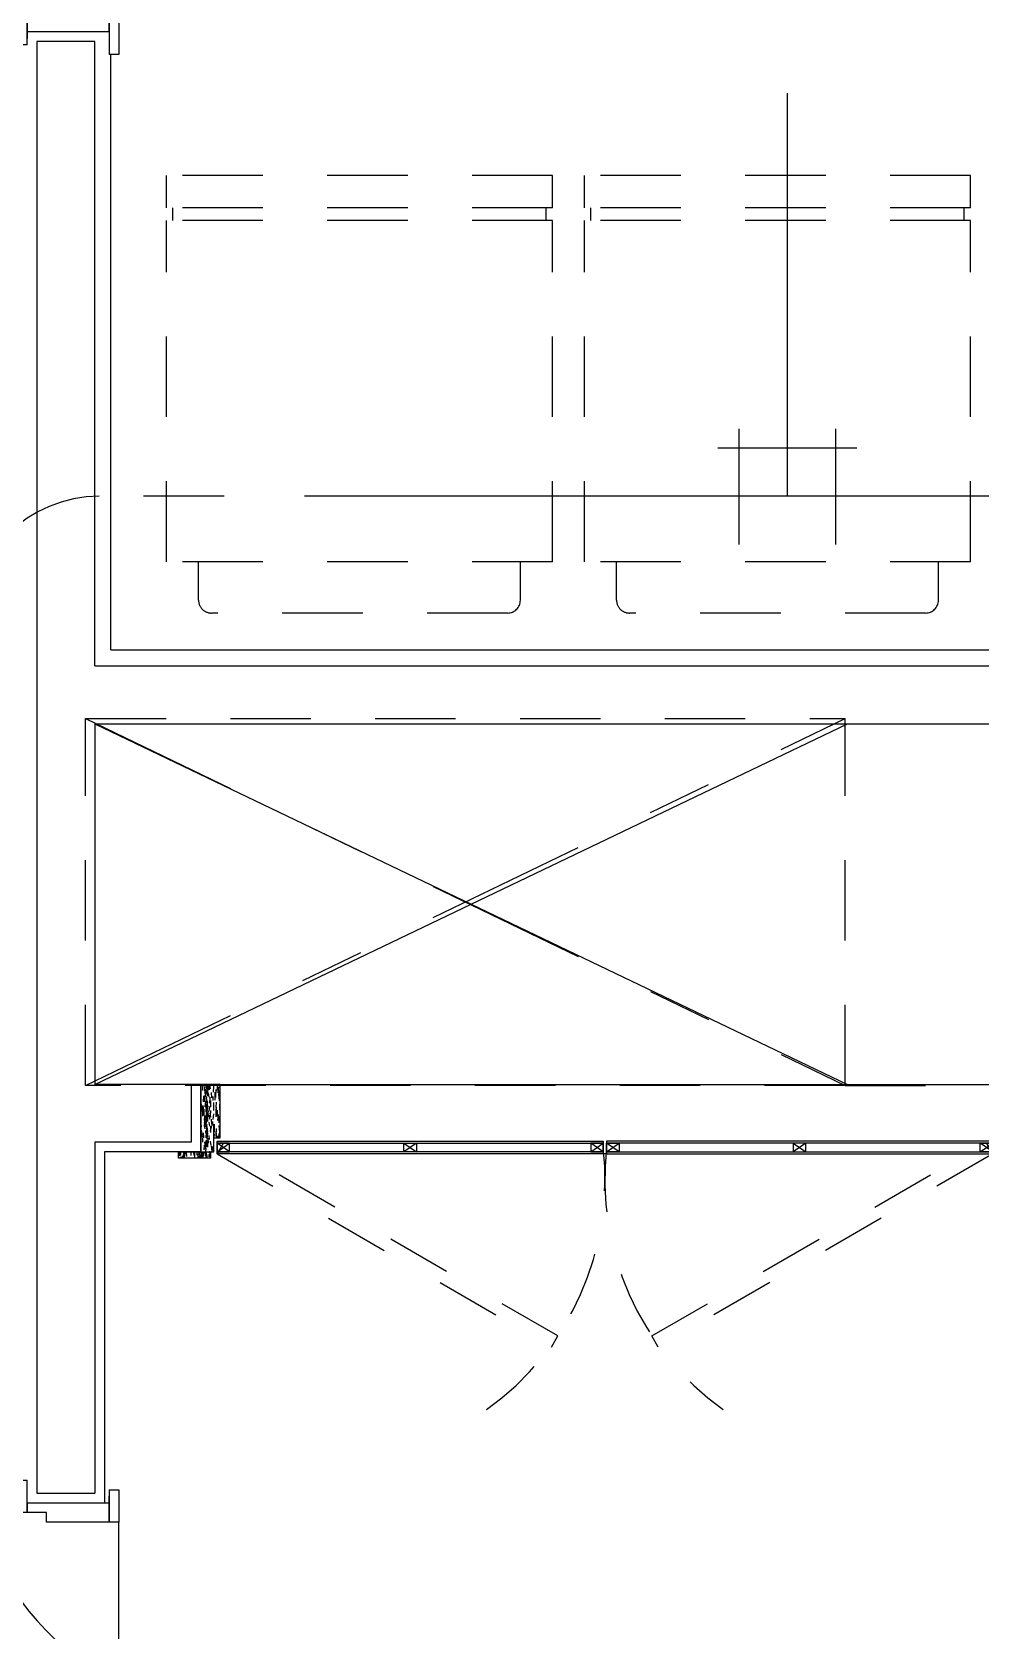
# Model space of a CAD drawing. Header units: millimetres. Extents: x 188.6 to 263.2, y 40.1 to 120.1.
# Drawn here: x 197.274 to 198.747, y 89.332 to 91.815 of the extents above; entities that cross this region are included whole.
import ezdxf

# ---------------------------------------------------------------- set-up
doc = ezdxf.new("R2010")
doc.units = ezdxf.units.MM
for name, pattern in [('CENTER2', [1.125, 0.75, -0.125, 0.125, -0.125]), ('DASHDOT2', [0.5, 0.25, -0.125, 0, -0.125]), ('HIDDEN2', [0.1875, 0.125, -0.0625]), ('XREF-TIPO$0$HIDDEN', [0.375, 0.25, -0.125]), ('XREF-TIPO$0$HIDDEN2', [0.1875, 0.125, -0.0625])]:
    doc.linetypes.add(name, pattern=pattern)
for name, color, linetype in [('ARQ', 8, 'Continuous'), ('ESTR-VIGAS', 11, 'HIDDEN2'), ('ESTRUTURA', 7, 'Continuous'), ('GAS-CONEXOES', 200, 'Continuous'), ('GAS-TUBO-PISO', 6, 'CENTER2')]:
    doc.layers.add(name, color=color, linetype=linetype)

# ---------------------------------------------------------------- blocks, each defined once
blk = doc.blocks.new('COBERTURA_29-09-2016')
at = {"layer": 'ESTR-VIGAS'}
for p, q in [((-9.319999500000034, 3.800000250000009), (-9.319999500000034, 4.370000250000018)), ((-9.319999500000034, 4.370000250000018), (-8.139999750000031, 4.370000250000018)), ((-8.139999750000031, 3.800000250000009), (-8.139999750000031, 4.370000250000018)), ((-8.139999750000031, 3.800000250000009), (-9.319999500000034, 3.800000250000009))]:
    blk.add_line(p, q, dxfattribs=at)
at = {"layer": 'ESTR-VIGAS', "linetype": 'DASHDOT2'}
for p, q in [((-9.319999500000034, 3.800000250000009), (-8.139999750000031, 4.370000250000018)), ((-9.319999500000034, 4.370000250000018), (-8.139999750000031, 3.800000250000009))]:
    blk.add_line(p, q, dxfattribs=at)
at = {"layer": 'ESTR-VIGAS'}
blk.add_lwpolyline([(-8.139999750000031, 3.800000250000009), (-7.77999975000003, 3.800000250000009)], dxfattribs=at)
blk = doc.blocks.new('XREF-TIPO$0$geladeira')
at = {"color": 0, "linetype": 'XREF-TIPO$0$HIDDEN2'}
for p, q in [((209.0014443404105, 121.3691662047913), (209.5314443404104, 121.3691662141695)), ((209.0014443510274, 120.7691662047914), (209.0014443404105, 121.3691662047913)), ((209.5314443510274, 120.7691662141696), (209.5314443404104, 121.3691662141695)), ((209.5314443405873, 121.3591662141698), (209.5514443405873, 121.3591662145236)), ((209.5514443404104, 121.3691662145238), (209.6014443404103, 121.3691662154083)), ((209.5514443510274, 120.7691662145239), (209.5514443404104, 121.3691662145238)), ((209.6014443510276, 120.7691662154084), (209.6014443404103, 121.3691662154083)), ((208.9416961757338, 121.3191662042604), (209.0014443412952, 121.3191662047916)), ((208.9216961842274, 120.8391662039066), (208.9216961760876, 121.2991662039067)), ((208.9416961845814, 120.8191662042604), (209.0014443501427, 120.8191662047916)), ((209.0014443510274, 120.7691662047914), (209.5314443510274, 120.7691662141696)), ((209.5314443508505, 120.7791662141699), (209.5514443508505, 120.7791662145237)), ((209.5514443510274, 120.7691662145239), (209.6014443510276, 120.7691662154084))]:
    blk.add_line(p, q, dxfattribs=at)
for centre, radius, start, end in [((208.9416961760876, 121.2991662042604), 0.0199999999999996, 90.0000010138562, 180.0000010138562), ((208.9416961842273, 120.8391662042604), 0.0200000000000031, 180.0000010138562, 270.0000010138562)]:
    blk.add_arc(centre, radius, start, end, dxfattribs=at)
blk = doc.blocks.new('XREF-TIPO$0$A$C0189091C')
at = {"color": 0}
for p, q in [((0.0499999763615904, 0.1425052681158974), (0.0499999763618035, 0.9425052681159088)), ((0.0499999763618035, 0.9425052681159088), (0.0799999763617763, 0.9425052681159016)), ((0.0799999763617763, 0.9425052681159016), (0.0499999763618035, 0.9425052681159088)), ((0.0499999763618035, 0.9425052681159088), (0.0499999763615904, 0.1425052681158974)), ((0.0799999763617763, 0.9425052681159016), (0.0799999763615631, 0.1425052681158903)), ((0.0799999763615631, 0.1425052681158903), (0.0799999763617763, 0.9425052681159016)), ((-2.36384778e-08, 0.1575052681158979), (0.0499999763616046, 0.1575052681158837)), ((-2.36384921e-08, 0.1425052681159116), (-2.36384778e-08, 0.1575052681158979)), ((0.8499999763615591, 0.1575052681156777), (0.8999999763615278, 0.1575052681156634)), ((0.8499999763615447, 0.1425052681156913), (0.8499999763615591, 0.1575052681156777)), ((0.8999999763615278, 0.1575052681156634), (0.8999999763615136, 0.1425052681156771)), ((0.0499999763615904, 0.1425052681158974), (-2.36384921e-08, 0.1425052681159116)), ((-2.36384921e-08, 0.1425052681159116), (0.0499999763615904, 0.1425052681158974)), ((0.0349999792092035, 0.0150000364373781), (0.0349999763637641, 0.142505268115336)), ((0.0799999763615631, 0.1425052681158903), (0.0499999763615904, 0.1425052681158974)), ((0.0499999763615904, 0.1425052681158974), (0.0799999763615631, 0.1425052681158903)), ((0.0499999763615904, 0.1425052681158974), (0.0499999763615904, 0.1125052681159246)), ((0.8649999763615313, 0.1425052681156842), (0.8499999763615447, 0.1425052681156913)), ((0.8499999763615447, 0.1125052681157186), (0.8499999763615447, 0.1425052681156913)), ((0.8499999763615447, 0.1425052681156913), (0.8999999763615136, 0.1425052681173824)), ((0.8649999336838334, 0.1425052681173895), (0.8649999662032994, 0.0150000335918108)), ((0.0499999763615904, 0.1125052681159246), (0.0649999763615767, 0.1125052681159246)), ((0.0649999763615767, 0.1125052681159246), (0.0649999763637084, 0.0150000335920169)), ((0.8349999763615585, 0.1125052681157186), (0.8499999763615447, 0.1125052681157186)), ((0.835000010914257, 0.0150000335918108), (0.8349999763615585, 0.1125052681157186)), ((0.0149999763637396, 3.35920447e-08), (0.0149999763637396, 0.0150000335920311)), ((0.0649999763637084, 0.0150000335920169), (0.0149999763637396, 0.0150000335920311)), ((0.0649999763637084, 3.35920305e-08), (0.0149999763637396, 3.35920447e-08)), ((0.0349999763637357, 0.015000033592024), (0.0649999763637084, 0.0150000335920169)), ((0.0649999763637084, 0.0150000335920169), (0.0649999763637084, 3.35920305e-08)), ((0.835000010914257, 3.35918244e-08), (0.835000010914257, 0.0150000335918108)), ((0.835000010914257, 0.0150000335918108), (0.8750000109142348, 0.0150000335918037)), ((0.8850000109142258, 0.0150000335918037), (0.835000010914257, 0.0150000335918108)), ((0.8850000109142258, 3.35918173e-08), (0.835000010914257, 3.35918244e-08)), ((0.8850000109142258, 0.0150000335918037), (0.8850000109142258, 3.35918173e-08))]:
    blk.add_line(p, q, dxfattribs=at)
at = {"color": 0, "linetype": 'XREF-TIPO$0$HIDDEN2', "lineweight": 13}
blk.add_arc((0.0499999763615904, 0.1425052681158974), 0.8000000000000067, 359.9999999999849, 89.99999999998535, dxfattribs=at)
blk = doc.blocks.new('XREF-TIPO$0$A$C17B41C2F')
at = {"color": 0}
for p, q in [((-0.0500000473812179, 0.0168749634176493), (-0.0305222213037268, 0.0031507220119238)), ((-0.0305222213037268, 0.0168749634176493), (-0.0500000473812179, 0.0031507220119238)), ((0.2402610395802185, 0.0031372644007206), (0.2597388656577095, 0.0168749634176493)), ((0.2597388656577095, 0.0031372644007206), (0.2402610395802185, 0.0168749634176493))]:
    blk.add_line(p, q, dxfattribs=at)
at = {"color": 0, "ltscale": 0.5}
for p, q in [((0.5305221265416549, 0.0168749634176493), (0.5499999526191459, 0.0031507220119238)), ((0.5499999526191459, 0.0168749634176493), (0.5305221265416549, 0.0031507220119238))]:
    blk.add_line(p, q, dxfattribs=at)
for points in [[(-0.0500000473812179, -3.53902578e-08), (0.5499999526191459, -3.53902578e-08), (0.5499999526191459, 0.0199999641627073), (-0.0500000473812179, 0.0199999641627073)], [(-0.0500000473812179, 0.0031507220119238), (0.5499999526191459, 0.0031249653548002), (0.5499999526191459, 0.0168749634176493), (-0.0500000473812179, 0.0168749634176493), (-0.0500000473812179, 0.0031507220119238)], [(0.5499999526191459, 0.0031507220119238), (0.5305221265416549, 0.0031507220119238), (0.5305221265416549, 0.0168749634176493), (0.5499999526191459, 0.0168749634176493)]]:
    blk.add_lwpolyline(points, close=True, dxfattribs=at)
at = {"color": 0}
for points in [[(-0.0305222213037268, 0.0031507220119238), (-0.0500000473812179, 0.0031507220119238), (-0.0500000473812179, 0.0168749634176493), (-0.0305222213037268, 0.0168749634176493)], [(0.2597388656577095, 0.0168749634176493), (0.2402610395802185, 0.0168749634176493), (0.2402610395802185, 0.0031372644007206), (0.2597388656577095, 0.0031372644007206)]]:
    blk.add_lwpolyline(points, close=True, dxfattribs=at)
blk = doc.blocks.new('XREF-TIPO$0$ELEVADOR_PLANTA')
at = {"color": 0, "linetype": 'DASHDOT2'}
for p, q in [((1.622085831018139, -0.7499999999995453), (0.1749999999999545, 0.75)), ((0.1749999999999545, -0.75), (1.622085831018139, 0.7499999999997728)), ((0.3831291927175471, 0), (-0.3889575306740198, 0))]:
    blk.add_line(p, q, dxfattribs=at)
at = {"color": 0}
for p, q in [((0, 0.3999999999996362), (0, -0.3999999999996362)), ((0.125, 0.3999999999996362), (0.1749999999999545, 0.3999999999996362)), ((0.125, -0.3999999999996362), (0.1749999999999545, -0.3999999999996362))]:
    blk.add_line(p, q, dxfattribs=at)
for points in [[(1.672085831018208, 1e-16), (1.672085831018208, 0.7999999999999547), (0.125, 0.7999999999999547), (0.125, -0.7999999999997272), (1.672085831018208, -0.7999999999997272), (1.672085831018208, 1e-16)], [(1.622085831018139, 0.7499999999997728), (0.1749999999999545, 0.75), (0.1749999999999545, 0.3999999999996362)], [(1.622085831018139, 0), (1.622085831018139, 0.7499999999997728)], [(0.1749999999999545, -0.3999999999996362), (0.1749999999999545, -0.75), (1.622085831018139, -0.7499999999995453), (1.622085831018139, -1e-16)]]:
    blk.add_lwpolyline(points, dxfattribs=at)
for points in [[(0.1061367750055524, 0.7214636334188071), (0.1061367750055524, 0.2714636334187617), (0.0761367750055797, 0.2714636334187617), (0.0761367750055797, 0.7214636334188071)], [(1.74835040026759, 0.6345858310178558), (1.748350400264584, -0.6874999999999887), (1.848350400264607, -0.6875000000004434), (1.848350400267612, 0.6345858310176284)], [(0.0558090670525644, 0.5842823964339914), (0.0558090670525644, 0.1342823964339459), (0.0258090670525917, 0.1342823964339459), (0.0258090670525917, 0.5842823964339914)], [(0.0558090670525644, -0.5842823964339914), (0.0558090670525644, -0.1342823964339459), (0.0258090670525917, -0.1342823964339459), (0.0258090670525917, -0.5842823964339914)], [(0.1061367750055524, -0.7214636334188071), (0.1061367750055524, -0.2714636334187617), (0.0761367750055797, -0.2714636334187617), (0.0761367750055797, -0.7214636334188071)]]:
    blk.add_lwpolyline(points, close=True, dxfattribs=at)
blk = doc.blocks.new('A$C0BE265FA')
at = {"layer": 'ARQ'}
h = blk.add_hatch(dxfattribs=at)
h.set_pattern_fill('WOOD8', color=256, scale=0.04, angle=90, pattern_type=2)
h.set_pattern_definition([(79.69520000000003, (-19.05517615409008, 2.222532680585118), (0.0399997950214397, 0.2400000384339161), [0.00447212, -0.4427414399999975]), (90, (-19.05437615416895, 2.226932680561275), (-0.04, 0.04), [0.0044, -0.0356]), (108.4348999999999, (-19.05437615416895, 2.231332680537207), (-0.0399999361289083, 0.0800000173837185), [0.00379472, -0.1226963599999994]), (262.875, (-19.05557615410998, 2.234932681871895), (0.0399999312757586, 0.2800000151938114), [0.00322492, -0.3192654]), (264.8056, (-19.05597615412898, 2.231732681719904), (0.0399998089879781, 0.4000000268017958), [0.00441816, -0.4373962800000001]), (284.0361999999999, (-19.05637615414798, 2.227332681744201), (0.0399999222944498, -0.1200000218395896), [0.00494772, -0.15997648]), (99.46229999999994, (-19.05517615409008, 2.225732680737109), (-0.0399999255680974, 0.2000000309478123), [0.00243312, -0.2408774]), (83.65980000000005, (-19.05557615410998, 2.228132680385214), (-0.0400000631583878, -0.3199999761042569), [0.00362216, -0.35859324]), (275.7106, (-19.05517615409008, 2.231732681719904), (0.0400000525866517, -0.3599999769398341), [0.00401996, -0.3979750799999975]), (258.6901000000001, (-19.0547761541884, 2.227732681065162), (0.0399999052864643, 0.1600000300892381), [0.0020396, -0.2019211599999988]), (84.8056, (-19.0547761541884, 2.218932681112164), (-0.0399998089879779, -0.4000000268017958), [0.00441816, -0.4373962800000001]), (78.69009999999997, (-19.05437615416895, 2.223332681087866), (-0.0399999052864644, -0.160000030089238), [0.0040792, -0.19988156]), (90, (-19.0535761541314, 2.227332681744201), (-0.04, 0.04), [0.0048, -0.0352]), (110.5559999999999, (-19.0535761541314, 2.232132681039955), (-0.0799998398568635, 0.2000000737816969), [0.0034176, -0.3383425599999999]), (93.81409999999993, (-19.0547761541884, 2.235332681191948), (-0.0400002449589481, 0.5599999736578523), [0.00601332, -0.59531852]), (84.8056, (-19.05517615409008, 2.241332680313234), (-0.0399998089879779, -0.4000000268017958), [0.00441816, -0.4373962800000001]), (90, (-19.0547761541884, 2.245732680290301), (-0.04, 0.04), [0.0044, -0.0356]), (95.19439999999994, (-19.0547761541884, 2.210132681160075), (-0.039999808987978, 0.4000000268017958), [0.00441816, -0.4373962800000001]), (84.8056, (-19.05517615409008, 2.214532681136232), (-0.0399998089879779, -0.4000000268017958), [0.00441816, -0.4373962800000001]), (90, (-19.05557615410998, 2.210132681160075), (-0.04, 0.04), [0.0024, -0.0376]), (95.19439999999994, (-19.05557615410998, 2.21253268080818), (-0.039999808987978, 0.4000000268017958), [0.00441816, -0.4373962800000001]), (90, (-19.05597615412898, 2.21693268078411), (-0.04, 0.04), [0.004, -0.036]), (100.3048, (-19.05597615412898, 2.220932681440217), (0.0399997950214397, -0.2400000384339161), [0.00447212, -0.44274144]), (95.19439999999994, (-19.05677615416744, 2.225332681416147), (-0.039999808987978, 0.4000000268017958), [0.00441816, -0.4373962800000001]), (84.8056, (-19.05717615418598, 2.229732681392305), (-0.0399998089879779, -0.4000000268017958), [0.00441816, -0.4373962800000001]), (84.8056, (-19.05677615416744, 2.234132681368236), (-0.0399998089879779, -0.4000000268017958), [0.00441816, -0.4373962800000001]), (81.86989999999993, (-19.05637615414798, 2.238532681343939), (-0.03999997423262201, -0.2399999910584448), [0.00565684, -0.2771858399999974]), (90, (-19.05557615410998, 2.244132681144946), (-0.04, 0.04), [0.006, -0.034]), (77.47120000000002, (-19.0315761541342, 2.242532682000045), (0.0399999841217957, 0.2000000128163639), [0.0036878, -0.36509396]), (84.28939999999999, (-19.0307761540962, 2.246132681473), (-0.0400000525866517, -0.3599999769398341), [0.00401996, -0.3979750800000001]), (98.13009999999994, (-19.0315761541342, 2.242532682000045), (-0.0399999742326217, 0.2399999910584448), [0.00282844, -0.2800142800000001]), (99.46229999999994, (-19.0319761541532, 2.245332680969339), (-0.0399999255680974, 0.2000000309478123), [0.0048662, -0.23844428]), (90, (-19.0327761541912, 2.210132681160075), (-0.04, 0.04), [0.0048, -0.0352]), (80.5377, (-19.0327761541912, 2.214932680456286), (-0.0399999255680975, -0.2000000309478122), [0.00243312, -0.2408774]), (291.8014, (-19.0323761541722, 2.217332681967263), (-0.039999996420026, 0.1200000109204308), [0.00215408, -0.21325252]), (282.9946000000001, (-19.0315761541342, 2.215332681640119), (-0.0799999031031338, 0.3600000307099759), [0.00533668, -0.5283298799999999]), (82.87500000000001, (-19.0315761541342, 2.246932681975977), (-0.0399999312757587, -0.2800000151938114), [0.00322492, -0.3192654]), (97.12499999999991, (-19.0315761541342, 2.246932681975977), (-0.0399999312757586, 0.2800000151938114), [0.00322492, -0.3192654]), (90, (-19.0319761541532, 2.210132681160075), (-0.04, 0.04), [0.0032, -0.0368]), (284.0361999999999, (-19.0319761541532, 2.213332681312067), (0.0399999222944498, -0.1200000218395896), [0.00329848, -0.16162576]), (86.63350000000004, (-19.03317615409423, 2.218932681112164), (-0.0400004385341794, -0.6399999728787479), [0.00681176, -0.6743637199999949]), (87.70940000000003, (-19.0327761541912, 2.225732680737109), (-0.0399998301250331, -0.9600000051670294), [0.010008, -0.9907916800000002]), (93.17979999999955, (-19.0323761541722, 2.235732680513136), (-0.0399996416930524, 0.6800000201079799), [0.00721112, -0.7138991599999974]), (99.46229999999994, (-19.0327761541912, 2.242932681321235), (-0.0399999255680974, 0.2000000309478123), [0.00729932, -0.2360112]), (100.3048, (-19.02917615413707, 2.210132681160075), (0.0399997950214397, -0.2400000384339161), [0.00447212, -0.44274144]), (105.9454, (-19.02997615417371, 2.214532681136232), (0.0399999955718552, -0.1600000050660861), [0.00582408, -0.28538032]), (90, (-19.0315761541342, 2.220132680936103), (-0.04, 0.04), [0.0052, -0.0348]), (81.86989999999993, (-19.0315761541342, 2.225332681416147), (-0.03999997423262201, -0.2399999910584448), [0.00565684, -0.2771858399999974]), (93.57629999999935, (-19.0307761540962, 2.230932681217154), (-0.0399996286932699, 0.600000026173364), [0.00641248, -0.6348362799999994]), (81.25380000000001, (-19.0311761541152, 2.237332681520001), (0.0400001678823012, 0.279999973454254), [0.00526116, -0.5208566799999949]), (75.96380000000005, (-19.03037615419316, 2.242532682000045), (-0.0399999222944498, -0.1200000218395896), [0.00494772, -0.15997648]), (90, (-19.02917615413707, 2.247332681296938), (-0.04, 0.04), [0.0028, -0.0372]), (264.8056, (-19.03317615409423, 2.218932681112164), (0.0399998089879781, 0.4000000268017958), [0.00883628, -0.4329781600000003]), (85.23639999999993, (-19.03557615409136, 2.210132681160075), (-0.0399996613064505, -0.4400000378527836), [0.00963328, -0.4720305200000002]), (90, (-19.03477615417023, 2.219732681616278), (-0.04, 0.04), [0.0092, -0.0308]), (94.08559999999996, (-19.03477615417023, 2.228932680889101), (-0.0399998452941669, 0.5200000059605934), [0.0112285199999999, -0.5501981999999951]), (90, (-19.03557615409136, 2.240132680489296), (-0.04, 0.04), [0.01, -0.03]), (97.12499999999991, (-19.02717615415804, 2.210132681160075), (-0.0399999312757586, 0.2800000151938114), [0.00967472, -0.3128156]), (96.34019999999997, (-19.02837615409907, 2.219732681616278), (-0.0400000631583877, 0.3199999761042569), [0.00724432, -0.3549710800000001]), (87.51039999999998, (-19.02917615413707, 2.226932680561275), (-0.0400007146107917, -0.8799999791882172), [0.00920868, -0.91166048]), (83.48020000000005, (-19.02877615411808, 2.23613268169629), (-0.1199999810097492, -1.039999991634944), [0.01409112, -1.395022079999999]), (93.01279999999981, (-19.05317615411195, 2.210132681160075), (-0.0400001641951632, 0.7200000004678956), [0.00761052, -0.7534413999999995]), (81.86989999999993, (-19.0535761541314, 2.217732681288225), (-0.03999997423262201, -0.2399999910584448), [0.0084852799999999, -0.2743574399999974]), (87.61409999999995, (-19.05237615419082, 2.226132681920261), (-0.0399993108224176, -0.9200000209549773), [0.0096083199999999, -0.9512246399999952]), (100.6197, (-19.05197615417228, 2.235732680513136), (0.0800003233247349, -0.4399999361847267), [0.00651152, -0.64464128]), (90, (-19.05317615411195, 2.242132680816894), (-0.04, 0.04), [0.008, -0.032]), (86.82020000000004, (-19.05797615410711, 2.210132681160075), (-0.0399996416930523, -0.6800000201079799), [0.00721112, -0.713899159999995]), (96.00899999999996, (-19.05757615408811, 2.217332681967263), (0.0399999726992737, -0.3999999900362416), [0.007642, -0.75655692]), (96.7098, (-19.05837615412611, 2.224932680233222), (0.0399997552497613, -0.3600000399100522), [0.00684688, -0.6778428000000001]), (84.28939999999999, (-19.0591761541641, 2.231732681719904), (-0.0400000525866517, -0.3599999769398341), [0.00803992, -0.39395512]), (77.90519999999998, (-19.05837615412611, 2.239732681169243), (-0.0800002693395147, -0.359999944064556), [0.00572712, -0.56698572]), (99.46229999999994, (-19.05717615418598, 2.245332680969339), (-0.0399999255680974, 0.2000000309478123), [0.0048662, -0.23844428]), (93.81409999999993, (-19.05037615409628, 2.210132681160075), (-0.0400002449589481, 0.5599999736578523), [0.00601332, -0.59531852]), (77.19570000000002, (-19.05077615411483, 2.216132680281134), (-0.1200002955069241, -0.519999913875351), [0.0090244, -0.89341672]), (90, (-19.04877615413625, 2.224932680233222), (-0.04, 0.04), [0.01, -0.03]), (95.44029999999985, (-19.04877615413625, 2.234932681871895), (0.0399997348496507, -0.4400000124883264), [0.008438, -0.8353629199999995]), (96.7098, (-19.04957615417379, 2.243332680641286), (0.0399997552497613, -0.3600000399100522), [0.00684688, -0.6778428000000001]), (90, (-19.06077615412369, 2.210132681160075), (-0.04, 0.04), [0.0068, -0.0332]), (98.13009999999994, (-19.06077615412369, 2.21693268078411), (-0.0399999742326217, 0.2399999910584448), [0.01131372, -0.2715289999999999]), (87.61409999999995, (-19.06237615408418, 2.228132680385214), (-0.0399993108224176, -0.9200000209549773), [0.0096083199999999, -0.9512246399999952]), (84.47250000000003, (-19.06197615418114, 2.237732680841189), (0.0799994151865981, 0.840000068775989), [0.01245792, -1.233335]), (96.8428, (-19.02437615414101, 2.210132681160075), (0.0800003199169901, -0.6799999746191423), [0.0100717599999999, -0.9971025199999948]), (90, (-19.025576154198, 2.220132680936103), (-0.04, 0.04), [0.0112, -0.0288]), (86.34780000000003, (-19.025576154198, 2.231332680537207), (-0.0799994919411372, -1.240000037688629), [0.0188382399999999, -1.864987639999988]), (90, (-19.03837615410793, 2.210132681160075), (-0.04, 0.04), [0.0096, -0.0304]), (94.76359999999987, (-19.03837615410793, 2.219732681616278), (-0.0399996613064504, 0.4400000378527836), [0.0096332799999999, -0.4720305199999979]), (88.15239999999996, (-19.03917615414502, 2.229332682072253), (-0.0399997735908692, -1.200000018572352), [0.01240644, -1.22823856]), (87.2737, (-19.03877615412739, 2.241732681495931), (-0.0399998407090877, -0.8000000117989386), [0.00840952, -0.8325423200000001]), (84.8056, (-19.04477615417909, 2.210132681160075), (-0.0399998089879779, -0.4000000268017958), [0.00883628, -0.4329781600000002]), (90, (-19.04397615414109, 2.218932681112164), (-0.04, 0.04), [0.0128, -0.0272]), (91.90919999999942, (-19.04397615414109, 2.231732681719904), (-0.0400009696431283, 1.159999961263149), [0.01200668, -1.188659799999997]), (93.57629999999935, (-19.04437615416009, 2.243732681823984), (-0.0399996286932699, 0.600000026173364), [0.00641248, -0.6348362799999994])])
h.paths.add_polyline_path([(-13.75500251060384, 2.285306006475138), (-13.78500251063224, 2.285306006475138), (-13.78500000046824, 2.180370432912013), (-13.76500000044916, 2.180370432912013), (-13.76500000044916, 2.202370434432168), (-13.7550000004403, 2.202370434432168)])
h = blk.add_hatch(dxfattribs=at)
h.set_pattern_fill('WOOD8', color=256, scale=0.04, angle=90, pattern_type=2)
h.set_pattern_definition([(79.69520000000003, (-19.09017615400717, 2.312641581623211), (0.0399997950214397, 0.2400000384339161), [0.00447212, -0.4427414399999975]), (90, (-19.08937615408513, 2.31704158160005), (-0.04, 0.04), [0.0044, -0.0356]), (108.4348999999999, (-19.08937615408513, 2.321441581576209), (-0.0399999361289083, 0.0800000173837185), [0.00379472, -0.1226963599999994]), (262.875, (-19.09057615402616, 2.325041582911126), (0.0399999312757586, 0.2800000151938114), [0.00322492, -0.3192654]), (264.8056, (-19.09097615404516, 2.321841582759134), (0.0399998089879781, 0.4000000268017958), [0.00441816, -0.4373962800000001]), (284.0361999999999, (-19.09137615406416, 2.317441582783203), (0.0399999222944498, -0.1200000218395896), [0.00494772, -0.15997648]), (99.46229999999994, (-19.09017615400717, 2.315841581775201), (-0.0399999255680974, 0.2000000309478123), [0.00243312, -0.2408774]), (83.65980000000005, (-19.09057615402616, 2.31824158142399), (-0.0400000631583878, -0.3199999761042569), [0.00362216, -0.35859324]), (275.7106, (-19.09017615400717, 2.321841582759134), (0.0400000525866517, -0.3599999769398341), [0.00401996, -0.3979750799999974]), (258.6901000000001, (-19.08977615410413, 2.317841582103028), (0.0399999052864643, 0.1600000300892381), [0.0020396, -0.2019211599999987]), (84.8056, (-19.08977615410413, 2.309041582151166), (-0.0399998089879779, -0.4000000268017958), [0.00441816, -0.4373962800000001]), (78.69009999999997, (-19.08937615408513, 2.313441582127096), (-0.0399999052864644, -0.160000030089238), [0.0040792, -0.19988156]), (90, (-19.08857615404713, 2.317441582783203), (-0.04, 0.04), [0.0048, -0.0352]), (110.5559999999999, (-19.08857615404713, 2.322241582079186), (-0.0799998398568635, 0.2000000737816969), [0.0034176, -0.3383425599999999]), (93.81409999999993, (-19.08977615410413, 2.325441582231178), (-0.0400002449589481, 0.5599999736578523), [0.00601332, -0.59531852]), (84.8056, (-19.09017615400717, 2.331441581352236), (-0.0399998089879779, -0.4000000268017958), [0.00441816, -0.4373962800000001]), (90, (-19.08977615410413, 2.335841581328168), (-0.04, 0.04), [0.0044, -0.0356]), (95.19439999999994, (-19.08977615410413, 2.300241582199078), (-0.039999808987978, 0.4000000268017958), [0.00441816, -0.4373962800000001]), (84.8056, (-19.09017615400717, 2.304641582175235), (-0.0399998089879779, -0.4000000268017958), [0.00441816, -0.4373962800000001]), (90, (-19.09057615402616, 2.300241582199078), (-0.04, 0.04), [0.0024, -0.0376]), (95.19439999999994, (-19.09057615402616, 2.302641581847183), (-0.039999808987978, 0.4000000268017958), [0.00441816, -0.4373962800000001]), (90, (-19.09097615404516, 2.307041581823114), (-0.04, 0.04), [0.004, -0.036]), (100.3048, (-19.09097615404516, 2.311041582478991), (0.0399997950214397, -0.2400000384339161), [0.00447212, -0.44274144]), (95.19439999999994, (-19.09177615408316, 2.315441582455149), (-0.039999808987978, 0.4000000268017958), [0.00441816, -0.4373962800000001]), (84.8056, (-19.09217615410216, 2.31984158243108), (-0.0399998089879779, -0.4000000268017958), [0.00441816, -0.4373962800000001]), (84.8056, (-19.09177615408316, 2.32424158240724), (-0.0399998089879779, -0.4000000268017958), [0.00441816, -0.4373962800000001]), (81.86989999999993, (-19.09137615406416, 2.328641582383169), (-0.03999997423262201, -0.2399999910584448), [0.00565684, -0.2771858399999974]), (90, (-19.09057615402616, 2.334241582184175), (-0.04, 0.04), [0.006, -0.034]), (77.47120000000002, (-19.06657615404992, 2.332641583039048), (0.0399999841217957, 0.2000000128163639), [0.0036878, -0.36509396]), (84.28939999999999, (-19.06577615401238, 2.336241582512228), (-0.0400000525866517, -0.3599999769398341), [0.00401996, -0.3979750800000001]), (98.13009999999994, (-19.06657615404992, 2.332641583039048), (-0.0399999742326217, 0.2399999910584448), [0.00282844, -0.2800142800000001]), (99.46229999999994, (-19.06697615406938, 2.335441582008115), (-0.0399999255680974, 0.2000000309478123), [0.0048662, -0.23844428]), (90, (-19.06777615410692, 2.300241582199078), (-0.04, 0.04), [0.0048, -0.0352]), (80.5377, (-19.06777615410692, 2.305041581495061), (-0.0399999255680975, -0.2000000309478122), [0.00243312, -0.2408774]), (291.8014, (-19.06737615408838, 2.307441583006037), (-0.039999996420026, 0.1200000109204308), [0.00215408, -0.21325252]), (282.9946000000001, (-19.06657615404992, 2.305441582679121), (-0.0799999031031338, 0.3600000307099759), [0.00533668, -0.5283298799999999]), (82.87500000000001, (-19.06657615404992, 2.337041583015206), (-0.0399999312757587, -0.2800000151938114), [0.00322492, -0.3192654]), (97.12499999999991, (-19.06657615404992, 2.337041583015206), (-0.0399999312757586, 0.2800000151938114), [0.00322492, -0.3192654]), (90, (-19.06697615406938, 2.300241582199078), (-0.04, 0.04), [0.0032, -0.0368]), (284.0361999999999, (-19.06697615406938, 2.30344158235016), (0.0399999222944498, -0.1200000218395896), [0.00329848, -0.16162576]), (86.63350000000004, (-19.06817615400996, 2.309041582151166), (-0.0400004385341794, -0.6399999728787479), [0.00681176, -0.6743637199999947]), (87.70940000000003, (-19.06777615410692, 2.315841581775201), (-0.0399998301250331, -0.9600000051670294), [0.010008, -0.9907916800000002]), (93.17979999999955, (-19.06737615408838, 2.32584158155214), (-0.0399996416930524, 0.6800000201079799), [0.00721112, -0.7138991599999971]), (99.46229999999994, (-19.06777615410692, 2.333041582360237), (-0.0399999255680974, 0.2000000309478123), [0.00729932, -0.2360112]), (100.3048, (-19.06417615405326, 2.300241582199078), (0.0399997950214397, -0.2400000384339161), [0.00447212, -0.44274144]), (105.9454, (-19.06497615409125, 2.304641582175235), (0.0399999955718552, -0.1600000050660861), [0.00582408, -0.28538032]), (90, (-19.06657615404992, 2.310241581975104), (-0.04, 0.04), [0.0052, -0.0348]), (81.86989999999993, (-19.06657615404992, 2.315441582455149), (-0.03999997423262201, -0.2399999910584448), [0.00565684, -0.2771858399999974]), (93.57629999999935, (-19.06577615401238, 2.32104158225502), (-0.0399996286932699, 0.600000026173364), [0.00641248, -0.6348362799999994]), (81.25380000000001, (-19.06617615403092, 2.32744158255923), (0.0400001678823012, 0.279999973454254), [0.00526116, -0.5208566799999949]), (75.96380000000005, (-19.06537615411025, 2.332641583039048), (-0.0399999222944498, -0.1200000218395896), [0.00494772, -0.15997648]), (90, (-19.06417615405326, 2.337441582336167), (-0.04, 0.04), [0.0028, -0.0372]), (264.8056, (-19.06817615400996, 2.309041582151166), (0.0399998089879781, 0.4000000268017958), [0.00883628, -0.4329781600000003]), (85.23639999999993, (-19.07057615400845, 2.300241582199078), (-0.0399996613064505, -0.4400000378527836), [0.00963328, -0.4720305200000002]), (90, (-19.06977615408596, 2.309841582654144), (-0.04, 0.04), [0.0092, -0.0308]), (94.08559999999996, (-19.06977615408596, 2.319041581927193), (-0.0399998452941669, 0.5200000059605934), [0.0112285199999999, -0.5501981999999951]), (90, (-19.07057615400845, 2.330241581528071), (-0.04, 0.04), [0.01, -0.03]), (97.12499999999991, (-19.06217615407377, 2.300241582199078), (-0.0399999312757586, 0.2800000151938114), [0.00967472, -0.3128156]), (96.34019999999997, (-19.06337615401435, 2.309841582654144), (-0.0400000631583877, 0.3199999761042569), [0.00724432, -0.3549710800000001]), (87.51039999999998, (-19.06417615405326, 2.31704158160005), (-0.0400007146107917, -0.8799999791882172), [0.00920868, -0.91166048]), (83.48020000000005, (-19.06377615403426, 2.326241582735065), (-0.1199999810097492, -1.039999991634944), [0.01409112, -1.395022079999999]), (93.01279999999981, (-19.08817615402813, 2.300241582199078), (-0.0400001641951632, 0.7200000004678956), [0.00761052, -0.7534413999999995]), (81.86989999999993, (-19.08857615404713, 2.307841582326999), (-0.03999997423262201, -0.2399999910584448), [0.0084852799999999, -0.2743574399999974]), (87.61409999999995, (-19.087376154107, 2.316241582958126), (-0.0399993108224176, -0.9200000209549773), [0.0096083199999999, -0.9512246399999948]), (100.6197, (-19.086976154088, 2.32584158155214), (0.0800003233247349, -0.4399999361847267), [0.00651152, -0.64464128]), (90, (-19.08817615402813, 2.332241581856123), (-0.04, 0.04), [0.008, -0.032]), (86.82020000000004, (-19.0929761540242, 2.300241582199078), (-0.0399996416930523, -0.6800000201079799), [0.00721112, -0.7138991599999948]), (96.00899999999996, (-19.0925761540052, 2.307441583006037), (0.0399999726992737, -0.3999999900362416), [0.007642, -0.75655692]), (96.7098, (-19.0933761540432, 2.315041581271997), (0.0399997552497613, -0.3600000399100522), [0.00684688, -0.6778428000000001]), (84.28939999999999, (-19.0941761540812, 2.321841582759134), (-0.0400000525866517, -0.3599999769398341), [0.00803992, -0.39395512]), (77.90519999999998, (-19.0933761540432, 2.329841582208017), (-0.0800002693395147, -0.359999944064556), [0.00572712, -0.56698572]), (99.46229999999994, (-19.09217615410216, 2.335441582008115), (-0.0399999255680974, 0.2000000309478123), [0.0048662, -0.23844428]), (93.81409999999993, (-19.08537615401201, 2.300241582199078), (-0.0400002449589481, 0.5599999736578523), [0.00601332, -0.59531852]), (77.19570000000002, (-19.08577615403101, 2.306241581319), (-0.1200002955069241, -0.519999913875351), [0.0090244, -0.89341672]), (90, (-19.08377615405196, 2.315041581271997), (-0.04, 0.04), [0.01, -0.03]), (95.44029999999985, (-19.08377615405196, 2.325041582911126), (0.0399997348496507, -0.4400000124883264), [0.008438, -0.8353629199999995]), (96.7098, (-19.08457615408997, 2.333441581680061), (0.0399997552497613, -0.3600000399100522), [0.00684688, -0.6778428000000001]), (90, (-19.09577615404032, 2.300241582199078), (-0.04, 0.04), [0.0068, -0.0332]), (98.13009999999994, (-19.09577615404032, 2.307041581823114), (-0.0399999742326217, 0.2399999910584448), [0.01131372, -0.2715289999999999]), (87.61409999999995, (-19.0973761539999, 2.31824158142399), (-0.0399993108224176, -0.9200000209549773), [0.0096083199999999, -0.9512246399999948]), (84.47250000000003, (-19.09697615409686, 2.327841581880193), (0.0799994151865981, 0.840000068775989), [0.01245792, -1.233335]), (96.8428, (-19.05937615405719, 2.300241582199078), (0.0800003199169901, -0.6799999746191423), [0.0100717599999999, -0.9971025199999948]), (90, (-19.06057615411419, 2.310241581975104), (-0.04, 0.04), [0.0112, -0.0288]), (86.34780000000003, (-19.06057615411419, 2.321441581576209), (-0.0799994919411372, -1.240000037688629), [0.0188382399999999, -1.864987639999988]), (90, (-19.07337615402411, 2.300241582199078), (-0.04, 0.04), [0.0096, -0.0304]), (94.76359999999987, (-19.07337615402411, 2.309841582654144), (-0.0399996613064504, 0.4400000378527836), [0.0096332799999999, -0.4720305199999979]), (88.15239999999996, (-19.07417615406211, 2.319441583110119), (-0.0399997735908692, -1.200000018572352), [0.01240644, -1.22823856]), (87.2737, (-19.07377615404312, 2.331841582535162), (-0.0399998407090877, -0.8000000117989386), [0.00840952, -0.8325423200000001]), (84.8056, (-19.07977615409527, 2.300241582199078), (-0.0399998089879779, -0.4000000268017958), [0.00883628, -0.4329781600000002]), (90, (-19.07897615405727, 2.309041582151166), (-0.04, 0.04), [0.0128, -0.0272]), (91.90919999999942, (-19.07897615405727, 2.321841582759134), (-0.0400009696431283, 1.159999961263149), [0.01200668, -1.188659799999997]), (93.57629999999935, (-19.07937615407627, 2.333841582863215), (-0.0399996286932699, 0.600000026173364), [0.00641248, -0.6348362799999994])])
h.paths.add_polyline_path([(-13.82000000038442, 2.180370432912013), (-13.82000000038442, 2.170370433135075), (-13.77000000045427, 2.170370433135075), (-13.77000000045427, 2.180370432912013)])
for p, q in [((-14.04002069882199, 3.905260593650153), (-14.04002069882199, 1.650260593984966)), ((-13.95002069882503, 3.905260593650153), (-14.04002069882199, 3.905260593650153)), ((-13.95002069890734, 2.935279956627255), (-13.95002069882503, 3.905260593650153)), ((-13.92502069882312, 2.960279956625072), (-13.92502069882312, 3.885260596498028)), ((-13.92502069882312, 2.960279956625072), (-10.36502353859896, 2.960279956324256)), ((-13.95002069882184, 2.935279956627255), (-10.34002353860023, 2.935279956322118)), ((-13.95002069882184, 2.845279956321973), (-10.339999939682, 2.845279956321973)), ((-13.95002069882184, 2.845279956321973), (-13.95002069882184, 2.285306006475138)), ((-13.95002069882184, 2.845279956321973), (-12.78065094985504, 2.285306006475138)), ((-13.95002069882184, 2.285306006475138), (-12.78032878240719, 2.845279956321973)), ((-13.80000001154121, 2.285306006475138), (-13.95002069882321, 2.285306006475138)), ((-13.78500001154134, 2.285306006475138), (-13.80000001154121, 2.285306006475138)), ((-13.80000001154121, 2.285306008636098), (-13.80000001154121, 2.195306006475219)), ((-13.78500252110916, 2.285306006475138), (-13.78500000046824, 2.180370432912013)), ((-13.78500001154134, 2.180306006475348), (-13.78500001154134, 2.285306006475138)), ((-13.75500251060384, 2.285306006475138), (-12.55999998938523, 2.285306006475138)), ((-13.76500000044916, 2.180370432912013), (-13.76500000044916, 2.223583366484944)), ((-13.95002069882184, 2.195306006475219), (-13.95002069882184, 1.650260618373977)), ((-13.80000001154121, 2.195306006475219), (-13.95002069882321, 2.195306006475219)), ((-13.93502069882288, 2.180306006475348), (-13.93502070264913, 1.635260581911096)), ((-13.78500001154134, 2.180306006475348), (-13.93502069882288, 2.180306006475348)), ((-13.15500000044949, 2.177245432167183), (-13.16000000044914, 2.177245432167183)), ((-13.91251830441206, 0.8052606285361887), (-13.91251830441206, 1.605260628536143))]:
    blk.add_line(p, q, dxfattribs=at)
at = {"layer": 'ARQ', "lineweight": 25}
blk.add_line((-14.04002069882199, 1.650260593984966), (-13.95002069882184, 1.650260618373977), dxfattribs=at)
at = {"layer": 'ARQ', "ltscale": 0.5}
blk.add_lwpolyline([(-13.78500000046824, 2.180370432912013), (-13.76500000044916, 2.180370432912013), (-13.76500000044916, 2.202370434432168), (-13.7550000004403, 2.202370434432168), (-13.75500251060384, 2.285306006475138), (-13.78500251063224, 2.285306006475138), (-13.78500000046824, 2.180370432912013)], dxfattribs=at)
blk.add_lwpolyline([(-13.78500000046824, 2.180370432912013), (-13.76500000044916, 2.180370432912013), (-13.76500000044916, 2.202370434432168), (-13.7550000004403, 2.202370434432168), (-13.75500251060384, 2.285306006475138), (-13.78500251063224, 2.285306006475138), (-13.78500000046824, 2.180370432912013)], dxfattribs=at)
at = {"layer": 'ARQ', "linetype": 'XREF-TIPO$0$HIDDEN', "ltscale": 0.3}
for points in [[(-13.23038475840212, 1.894565939855055), (-13.75000000067212, 2.194565939855009), (-13.76000000044905, 2.177245432167183), (-13.24038475817906, 1.877245432167001)], [(-13.23038475840212, 1.894565939855055), (-13.75000000067212, 2.194565939855009), (-13.76000000044905, 2.177245432167183), (-13.24038475817906, 1.877245432167001)], [(-13.08461524249606, 1.894565939855055), (-12.56500000022515, 2.194565939855009), (-12.55500000044913, 2.177245432167183), (-13.07461524271912, 1.877245432167001)], [(-13.08461524249606, 1.894565939855055), (-12.56500000022515, 2.194565939855009), (-12.55500000044913, 2.177245432167183), (-13.07461524271912, 1.877245432167001)]]:
    blk.add_lwpolyline(points, close=True, dxfattribs=at)
at = {"layer": 'ARQ', "ltscale": 0.5}
blk.add_lwpolyline([(-13.77000000045427, 2.170370433135075), (-13.82000000038442, 2.170370433135075), (-13.82000000038442, 2.180370432912013), (-13.77000000045427, 2.180370432912013)], close=True, dxfattribs=at)
blk.add_lwpolyline([(-13.77000000045427, 2.170370433135075), (-13.82000000038442, 2.170370433135075), (-13.82000000038442, 2.180370432912013), (-13.77000000045427, 2.180370432912013)], close=True, dxfattribs=at)
at = {"layer": 'ARQ', "linetype": 'XREF-TIPO$0$HIDDEN', "ltscale": 0.3}
for centre, start, end in [((-13.59683696220918, 2.137608325451991), 305.5521563558977, 6.484095458376937), ((-12.718163038689, 2.137608325451991), 173.5159045416231, 234.4478436441024)]:
    blk.add_arc(centre, 0.4395487031621693, start, end, dxfattribs=at)
at = {"layer": 'ARQ'}
for name, p, rotation in [('XREF-TIPO$0$A$C0189091C', (-14.07002073496005, 4.785260572860123), 270), ('XREF-TIPO$0$geladeira', (107.5304328616416, -205.904204784287), 90), ('XREF-TIPO$0$geladeira', (108.179831203854, -205.904204784287), 90), ('XREF-TIPO$0$A$C17B41C2F', (-12.60500004783034, 2.197245396329889), 180), ('XREF-TIPO$0$A$C0189091C', (-13.91251827081987, 0.7702606176221707), 90)]:
    blk.add_blockref(name, p, dxfattribs=dict(at, rotation=rotation))
at = {"layer": 'ARQ', "xscale": -1, "rotation": 180}
blk.add_blockref('XREF-TIPO$0$A$C17B41C2F', (-13.70999995306783, 2.197245396329889), dxfattribs=at)
at = {"layer": 'ARQ'}
blk.add_blockref('XREF-TIPO$0$ELEVADOR_PLANTA', (-12.30364686548228, 1.17668081646525), dxfattribs=at)
blk = doc.blocks.new('T')
for p, q in [((-0.1000000000000227, -0.1000000000000227), (-0.1000000000000227, 0.1400000000000432)), ((0.1000000000000227, 0.1400000000000432), (0.1000000000000227, -0.1000000000000227)), ((-0.1440000000000055, 0.1000000000000227), (0.1440000000000055, 0.1000000000000227))]:
    blk.add_line(p, q)

msp = doc.modelspace()

# ---------------------------------------------------------------- block references
at = {"layer": 'ESTRUTURA'}
msp.add_blockref('COBERTURA_29-09-2016', (206.6770096204037, 86.37836843792485), dxfattribs=at)

# ---------------------------------------------------------------- next in the draw order: block references
at = {"layer": 'ARQ'}
msp.add_blockref('A$C0BE265FA', (211.3213003042506, 87.89474862344903), dxfattribs=at)

# ---------------------------------------------------------------- next in the draw order: linework, layer by layer
at = {"layer": 'GAS-TUBO-PISO'}
for p, q in [((198.4471968386098, 93.96981459846263), (198.4471968386098, 91.09369809345199)), ((198.4471968386098, 91.09369809345199), (197.3784099308721, 91.09369809345199)), ((200.0999670373863, 91.09369809345199), (198.4471968386098, 91.09369809345199)), ((198.3841010743273, 88.2437528547438), (197.2955672183975, 89.33228671067354))]:
    msp.add_line(p, q, dxfattribs=at)
for centre, radius, start, end in [((197.3784099308721, 90.89369809345202), 0.2, 90, 180), ((197.5784099308721, 89.61512942314818), 0.4, 180, 225.0000000000007)]:
    msp.add_arc(centre, radius, start, end, dxfattribs=at)

# ---------------------------------------------------------------- next in the draw order: block references
at = {"layer": 'GAS-CONEXOES', "xscale": 0.75, "yscale": 0.75, "zscale": 0.75}
msp.add_blockref('T', (198.4471968386098, 91.09369809345199), dxfattribs=at)

doc.saveas('drawing.dxf')
